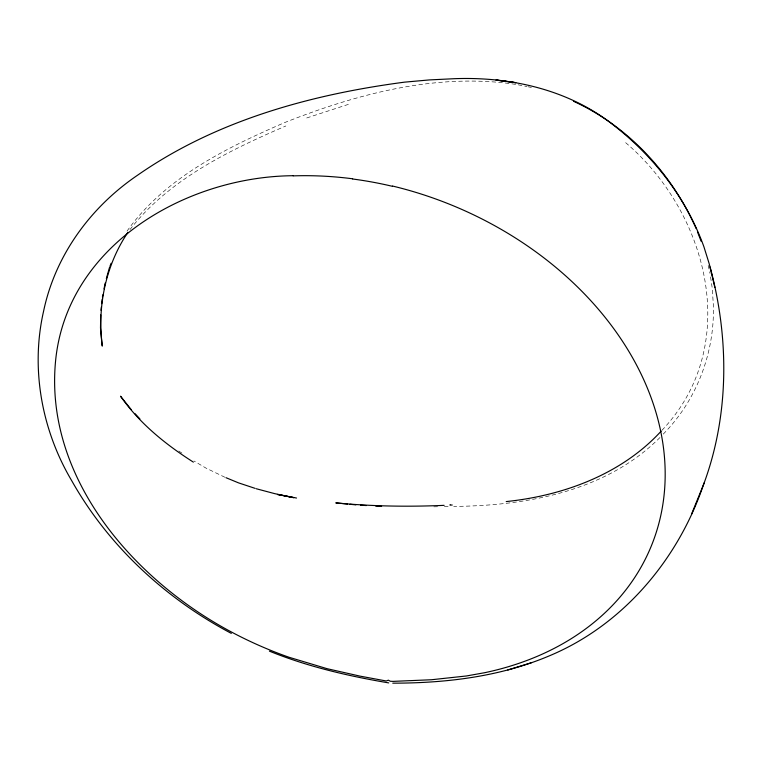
<?xml version="1.0" encoding="UTF-8"?>
<svg xmlns="http://www.w3.org/2000/svg" width="762" height="762" viewBox="0 0 762 762"><rect width="100%" height="100%" fill="white"/><g stroke="black" fill="none" stroke-linecap="round" stroke-linejoin="round"><path stroke-width="0.57" stroke-dasharray="3.81 2.86" d="M127.044 231.086C164.963 177.737 226.552 147.666 285.102 122.396C358.264 93.497 437.959 72.428 517.036 84.582M129.95 229.581C169.059 179.48 228.686 150.571 285.855 125.978M661.978 430.282C743.302 344.729 707.507 210.512 623.678 141.027M659.968 437.512C606.161 491.328 526.971 505.825 453.676 506.397M663.216 434.121C696.668 400.307 714.851 352.492 713.337 305.029L712.289 288.56L710.213 274.625M306.705 117.967L349.863 103.889M433.816 506.816L438.493 506.72M444.332 506.606L449.008 506.511M518.141 84.801L526.99 86.563M528.095 86.782L531.409 87.439M224.923 477.26L205.911 468.058L193.958 461M178.765 450.999L182.518 453.533M708.184 265.347L710.041 273.463"/><path stroke-width="1.14" d="M100.717 314.906L100.498 328.003L102.26 346.1C97.098 306.8 105.632 265.319 127.93 232.315M100.994 310.315L101.356 307M101.708 303.676L102.194 299.256M102.432 297.047L102.889 294.723M104.023 288.922L105.156 283.112M106.337 278.616L109.509 267.462M392.754 683.162C445.799 683.171 499.653 676.799 548.907 656.025C622.678 625.402 677.885 559.908 703.364 485.061C729.891 414.147 729.282 335.242 708.927 262.852L703.955 246.907C686.733 199.006 654.501 157.22 614.563 125.978C569.786 89.83 511.007 76.562 454.409 78.696L429.32 79.924L404.546 82.153C310.839 94.488 216.16 120.501 137.779 175.07C90.735 206.912 55.235 255.28 43.567 311.296C30.442 368.77 41.796 430.292 71.752 480.765C108.442 545.944 165.43 598.541 231.334 633.393M109.909 266.414L111.119 263.261M691.496 514.245L704.298 482.698M661.178 431.121C621.544 474.288 563.47 495.633 506.225 501.577M507.797 669.988L531.505 662.673M449.799 504.968L450.447 504.854M293.16 175.708C187.309 176.527 69.733 243.545 56.026 356.759C42.072 475.84 133.464 580.377 232.724 632.689A316.382 242.011 22.1 0 0 288.969 657.244L327.022 668.674L359.912 676.104L386.258 680.99L388.363 680.171L390.258 681.247L393.011 681.38L431.483 679.742L466.43 675.97L484.651 672.713A316.354 241.983 22.1 0 0 536.391 656.692A314.192 240.335 22.1 0 0 655.32 410.232A314.192 240.335 22.1 0 0 392.44 186.014M444.141 505.349C408.032 506.93 371.789 506.339 335.794 502.891L347.596 504.044M452.237 505.025L450.828 505.054M375.78 506.178L381.619 506.368M360.55 505.168L366.408 505.558M349.958 504.282L355.864 504.863M388.744 682.904C348.11 676.027 307.696 666.655 269.415 651.148M296.542 498.034L277.435 494.452L293.732 497.672L274.606 493.614L256.175 488.718M255.08 488.356L238.535 482.87L225.971 477.688M573.529 101.289C628.488 126.321 671.808 173.803 696.201 228.629M193.367 462.124C165.649 444.484 139.436 423.348 120.529 396.192L131.159 409.518M135.122 413.766L139.884 418.871M697.44 231.8L701.154 241.316M710.032 266.986L714.861 287.445M293.199 175.879A315.868 244.478 22.1 0 1 352.615 178.784M352.615 178.994A314.354 243.23 22.1 0 1 392.401 186.309M515.693 82.629L495.976 80.058L515.617 82.658"/></g></svg>
